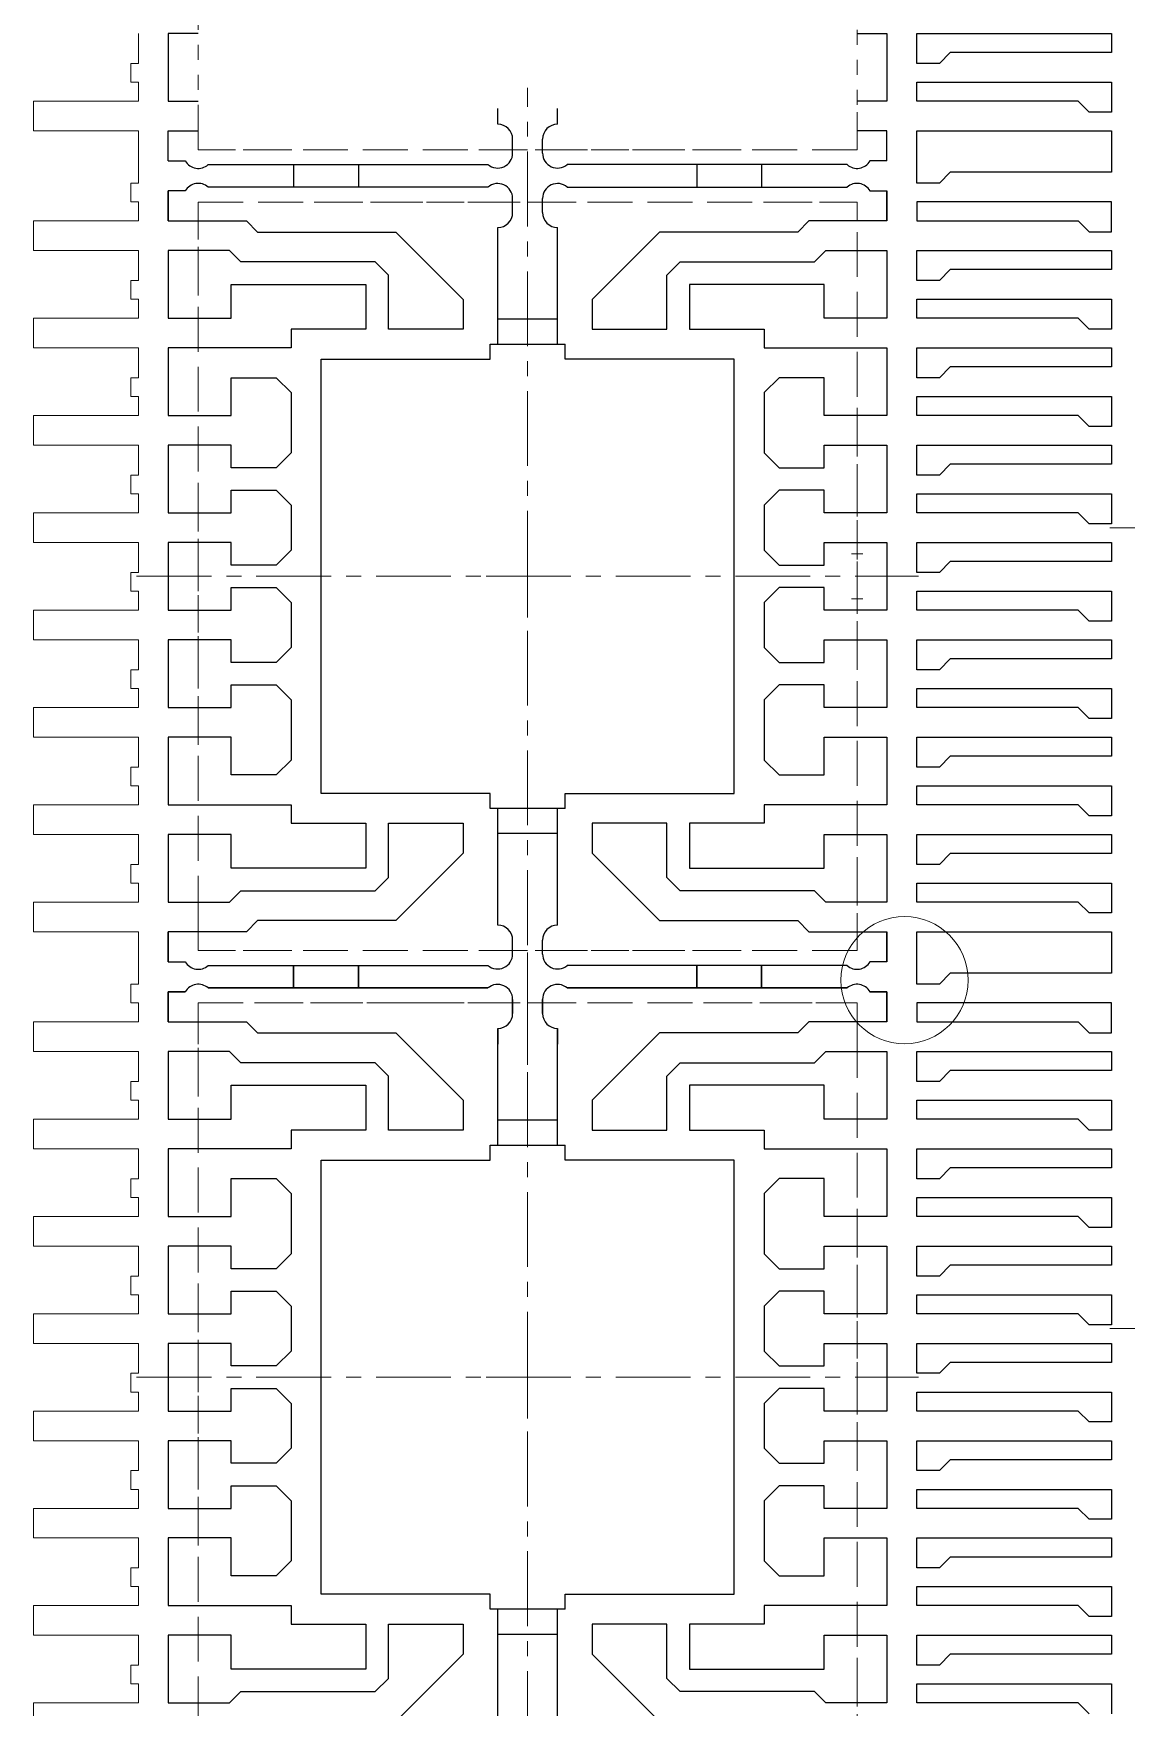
# Model space of a CAD drawing. Extents: x 2686 to 2706, y 1267 to 1367.
# Drawn here: x 2686.03 to 2693.33, y 1272.99 to 1284.17 of the extents above; entities that cross this region are included whole.
import ezdxf

# ---------------------------------------------------------------- set-up
doc = ezdxf.new("R2010")
doc.units = 0
for name, pattern in [('CENTER', [2, 1.25, -0.25, 0.25, -0.25]), ('CENTERX2', [4, 2.5, -0.5, 0.5, -0.5]), ('HIDDEN', [0.375, 0.25, -0.125])]:
    doc.linetypes.add(name, pattern=pattern)
for name, color, linetype, lineweight in [('6', 6, 'Continuous', 5), ('SH-01_CENTER', 2, 'CENTERX2', 5), ('SH-01_NOTES', 3, 'Continuous', 5), ('SH-01_OBJECT', 7, 'Continuous', 5), ('SH-01_PKG', 5, 'HIDDEN', 5), ('SH-02_CENTER', 2, 'CENTER', 5), ('SH-02_PKG', 5, 'HIDDEN', 5)]:
    doc.layers.add(name, color=color, linetype=linetype, lineweight=lineweight)
doc.layers.add('SH-02_OBJECT', color=7, linetype='Continuous')

msp = doc.modelspace()

# ---------------------------------------------------------------- linework, layer by layer
at = {"layer": '6'}
for p, q in [((2686.733, 1283.968), (2686.733, 1284.168)), ((2686.683, 1283.843), (2686.683, 1283.968)), ((2686.683, 1283.968), (2686.733, 1283.968)), ((2686.733, 1283.843), (2686.683, 1283.843)), ((2686.733, 1283.716), (2686.733, 1283.843)), ((2686.033, 1283.518), (2686.033, 1283.716)), ((2686.033, 1283.716), (2686.733, 1283.716)), ((2686.733, 1283.518), (2686.033, 1283.518)), ((2686.733, 1283.168), (2686.733, 1283.518)), ((2686.733, 1283.518), (2686.733, 1283.518)), ((2686.683, 1283.043), (2686.683, 1283.168)), ((2686.683, 1283.168), (2686.733, 1283.168)), ((2686.733, 1283.043), (2686.683, 1283.043)), ((2686.733, 1282.916), (2686.733, 1283.043)), ((2686.033, 1282.718), (2686.033, 1282.916)), ((2686.033, 1282.916), (2686.733, 1282.916)), ((2686.733, 1282.718), (2686.033, 1282.718)), ((2686.733, 1282.518), (2686.733, 1282.718)), ((2686.683, 1282.393), (2686.683, 1282.518)), ((2686.683, 1282.518), (2686.733, 1282.518)), ((2686.733, 1282.393), (2686.683, 1282.393)), ((2686.733, 1282.266), (2686.733, 1282.393)), ((2686.033, 1282.068), (2686.033, 1282.266)), ((2686.033, 1282.266), (2686.733, 1282.266)), ((2686.733, 1282.068), (2686.033, 1282.068)), ((2686.733, 1281.868), (2686.733, 1282.068)), ((2686.683, 1281.743), (2686.683, 1281.868)), ((2686.683, 1281.868), (2686.733, 1281.868)), ((2686.733, 1281.743), (2686.683, 1281.743)), ((2686.733, 1281.616), (2686.733, 1281.743)), ((2686.033, 1281.418), (2686.033, 1281.616)), ((2686.033, 1281.616), (2686.733, 1281.616)), ((2686.733, 1281.418), (2686.033, 1281.418)), ((2686.733, 1281.218), (2686.733, 1281.418)), ((2686.683, 1281.093), (2686.683, 1281.218)), ((2686.683, 1281.218), (2686.733, 1281.218)), ((2686.733, 1281.093), (2686.683, 1281.093)), ((2686.733, 1280.966), (2686.733, 1281.093)), ((2686.033, 1280.768), (2686.033, 1280.966)), ((2686.033, 1280.966), (2686.733, 1280.966)), ((2686.733, 1280.768), (2686.033, 1280.768)), ((2686.733, 1280.568), (2686.733, 1280.768)), ((2686.683, 1280.443), (2686.683, 1280.568)), ((2686.683, 1280.568), (2686.733, 1280.568)), ((2686.733, 1280.443), (2686.683, 1280.443)), ((2686.733, 1280.316), (2686.733, 1280.443)), ((2686.033, 1280.118), (2686.033, 1280.316)), ((2686.033, 1280.316), (2686.733, 1280.316)), ((2686.733, 1280.118), (2686.033, 1280.118)), ((2686.733, 1279.918), (2686.733, 1280.118)), ((2686.683, 1279.793), (2686.683, 1279.918)), ((2686.683, 1279.918), (2686.733, 1279.918)), ((2686.733, 1279.793), (2686.683, 1279.793)), ((2686.733, 1279.666), (2686.733, 1279.793)), ((2686.033, 1279.468), (2686.033, 1279.666)), ((2686.033, 1279.666), (2686.733, 1279.666)), ((2686.733, 1279.468), (2686.033, 1279.468)), ((2686.733, 1279.268), (2686.733, 1279.468)), ((2686.683, 1279.143), (2686.683, 1279.268)), ((2686.683, 1279.268), (2686.733, 1279.268)), ((2686.733, 1279.143), (2686.683, 1279.143)), ((2686.733, 1279.016), (2686.733, 1279.143)), ((2686.033, 1278.818), (2686.033, 1279.016)), ((2686.033, 1279.016), (2686.733, 1279.016)), ((2686.733, 1278.818), (2686.033, 1278.818)), ((2686.733, 1278.618), (2686.733, 1278.818)), ((2686.683, 1278.493), (2686.683, 1278.618)), ((2686.683, 1278.618), (2686.733, 1278.618)), ((2686.733, 1278.493), (2686.683, 1278.493)), ((2686.733, 1278.366), (2686.733, 1278.493)), ((2686.033, 1278.168), (2686.033, 1278.366)), ((2686.033, 1278.366), (2686.733, 1278.366)), ((2686.733, 1278.168), (2686.033, 1278.168)), ((2686.733, 1277.818), (2686.733, 1278.168)), ((2686.683, 1277.693), (2686.683, 1277.818)), ((2686.683, 1277.818), (2686.733, 1277.818)), ((2686.733, 1277.693), (2686.683, 1277.693)), ((2686.733, 1277.566), (2686.733, 1277.693)), ((2686.033, 1277.368), (2686.033, 1277.566)), ((2686.033, 1277.566), (2686.733, 1277.566)), ((2686.733, 1277.368), (2686.033, 1277.368)), ((2686.733, 1277.168), (2686.733, 1277.368)), ((2686.683, 1277.043), (2686.683, 1277.168)), ((2686.683, 1277.168), (2686.733, 1277.168)), ((2686.733, 1277.043), (2686.683, 1277.043)), ((2686.733, 1276.916), (2686.733, 1277.043)), ((2686.033, 1276.718), (2686.033, 1276.916)), ((2686.033, 1276.916), (2686.733, 1276.916)), ((2686.733, 1276.718), (2686.033, 1276.718)), ((2686.733, 1276.518), (2686.733, 1276.718)), ((2686.683, 1276.393), (2686.683, 1276.518)), ((2686.683, 1276.518), (2686.733, 1276.518)), ((2686.733, 1276.393), (2686.683, 1276.393)), ((2686.733, 1276.266), (2686.733, 1276.393)), ((2686.033, 1276.068), (2686.033, 1276.266)), ((2686.033, 1276.266), (2686.733, 1276.266)), ((2686.733, 1276.068), (2686.033, 1276.068)), ((2686.733, 1275.868), (2686.733, 1276.068)), ((2686.683, 1275.743), (2686.683, 1275.868)), ((2686.683, 1275.868), (2686.733, 1275.868)), ((2686.733, 1275.743), (2686.683, 1275.743)), ((2686.733, 1275.616), (2686.733, 1275.743)), ((2686.033, 1275.418), (2686.033, 1275.616)), ((2686.033, 1275.616), (2686.733, 1275.616)), ((2686.733, 1275.418), (2686.033, 1275.418)), ((2686.733, 1275.218), (2686.733, 1275.418)), ((2686.683, 1275.093), (2686.683, 1275.218)), ((2686.683, 1275.218), (2686.733, 1275.218)), ((2686.733, 1275.093), (2686.683, 1275.093)), ((2686.733, 1274.966), (2686.733, 1275.093)), ((2686.033, 1274.768), (2686.033, 1274.966)), ((2686.033, 1274.966), (2686.733, 1274.966)), ((2686.733, 1274.768), (2686.033, 1274.768)), ((2686.733, 1274.568), (2686.733, 1274.768)), ((2686.683, 1274.443), (2686.683, 1274.568)), ((2686.683, 1274.568), (2686.733, 1274.568)), ((2686.733, 1274.443), (2686.683, 1274.443)), ((2686.733, 1274.316), (2686.733, 1274.443)), ((2686.033, 1274.118), (2686.033, 1274.316)), ((2686.033, 1274.316), (2686.733, 1274.316)), ((2686.733, 1274.118), (2686.033, 1274.118)), ((2686.733, 1273.918), (2686.733, 1274.118)), ((2686.683, 1273.793), (2686.683, 1273.918)), ((2686.683, 1273.918), (2686.733, 1273.918)), ((2686.733, 1273.793), (2686.683, 1273.793)), ((2686.733, 1273.666), (2686.733, 1273.793)), ((2686.033, 1273.468), (2686.033, 1273.666)), ((2686.033, 1273.666), (2686.733, 1273.666)), ((2686.733, 1273.468), (2686.033, 1273.468)), ((2686.733, 1273.268), (2686.733, 1273.468)), ((2686.683, 1273.143), (2686.683, 1273.268)), ((2686.683, 1273.268), (2686.733, 1273.268)), ((2686.733, 1273.143), (2686.683, 1273.143)), ((2686.733, 1273.016), (2686.733, 1273.143)), ((2686.033, 1272.818), (2686.033, 1273.016)), ((2686.033, 1273.016), (2686.733, 1273.016))]:
    msp.add_line(p, q, dxfattribs=at)
at = {"layer": 'SH-01_CENTER'}
for p, q in [((2691.495, 1280.692), (2691.571, 1280.692)), ((2691.533, 1280.654), (2691.533, 1280.73)), ((2691.533, 1280.354), (2691.533, 1280.43)), ((2691.495, 1280.392), (2691.571, 1280.392))]:
    msp.add_line(p, q, dxfattribs=at)
at = {"layer": 'SH-01_NOTES', "color": 10}
msp.add_circle((2691.85, 1277.844), 0.425, dxfattribs=at)
at = {"layer": 'SH-01_OBJECT'}
for p, q in [((2686.933, 1283.317), (2686.933, 1283.368)), ((2691.733, 1283.317), (2691.733, 1283.368)), ((2686.933, 1282.916), (2686.933, 1283.117)), ((2691.733, 1282.916), (2691.733, 1283.117)), ((2686.933, 1282.266), (2686.933, 1282.718)), ((2691.733, 1282.266), (2691.733, 1282.718)), ((2686.933, 1281.616), (2686.933, 1282.068)), ((2691.733, 1281.616), (2691.733, 1282.068)), ((2686.933, 1280.966), (2686.933, 1281.418)), ((2691.733, 1280.966), (2691.733, 1281.418)), ((2686.933, 1280.642), (2686.933, 1280.768)), ((2691.733, 1280.642), (2691.733, 1280.768)), ((2686.933, 1280.442), (2686.933, 1280.316)), ((2691.733, 1280.442), (2691.733, 1280.316)), ((2686.933, 1280.118), (2686.933, 1279.666)), ((2691.733, 1280.118), (2691.733, 1279.666)), ((2686.933, 1279.468), (2686.933, 1279.016)), ((2691.733, 1279.468), (2691.733, 1279.016)), ((2686.933, 1278.818), (2686.933, 1278.366)), ((2691.733, 1278.818), (2691.733, 1278.366)), ((2686.933, 1278.168), (2686.933, 1277.967)), ((2691.733, 1278.168), (2691.733, 1277.967)), ((2686.933, 1277.967), (2686.933, 1278.018)), ((2691.733, 1277.967), (2691.733, 1278.018)), ((2686.933, 1277.566), (2686.933, 1277.767)), ((2686.933, 1277.767), (2686.933, 1277.716)), ((2691.733, 1277.566), (2691.733, 1277.767)), ((2691.733, 1277.767), (2691.733, 1277.716)), ((2686.933, 1276.916), (2686.933, 1277.368)), ((2691.733, 1276.916), (2691.733, 1277.368)), ((2686.933, 1276.266), (2686.933, 1276.718)), ((2691.733, 1276.266), (2691.733, 1276.718)), ((2686.933, 1275.616), (2686.933, 1276.068)), ((2691.733, 1275.616), (2691.733, 1276.068)), ((2686.933, 1275.292), (2686.933, 1275.418)), ((2691.733, 1275.292), (2691.733, 1275.418)), ((2686.933, 1275.092), (2686.933, 1274.966)), ((2691.733, 1275.092), (2691.733, 1274.966)), ((2686.933, 1274.768), (2686.933, 1274.316)), ((2691.733, 1274.768), (2691.733, 1274.316)), ((2686.933, 1274.118), (2686.933, 1273.666)), ((2691.733, 1274.118), (2691.733, 1273.666)), ((2686.933, 1273.468), (2686.933, 1273.016)), ((2691.733, 1273.468), (2691.733, 1273.016))]:
    msp.add_line(p, q, dxfattribs=at)
at = {"layer": 'SH-01_PKG'}
for p, q in [((2687.133, 1283.042), (2687.133, 1278.042)), ((2691.533, 1283.042), (2687.133, 1283.042)), ((2691.533, 1278.042), (2691.533, 1283.042)), ((2687.133, 1278.042), (2691.533, 1278.042)), ((2687.133, 1277.692), (2687.133, 1272.692)), ((2691.533, 1277.692), (2687.133, 1277.692)), ((2691.533, 1272.692), (2691.533, 1277.692))]:
    msp.add_line(p, q, dxfattribs=at)
at = {"layer": 'SH-02_CENTER', "ltscale": 0.4}
for p, q in [((2689.333, 1277.279), (2689.333, 1283.806)), ((2693.221, 1280.867), (2698.444, 1280.867)), ((2686.721, 1280.542), (2691.944, 1280.542)), ((2689.333, 1271.929), (2689.333, 1278.456)), ((2693.221, 1275.517), (2698.444, 1275.517)), ((2686.721, 1275.192), (2691.944, 1275.192))]:
    msp.add_line(p, q, dxfattribs=at)
at = {"layer": 'SH-02_CENTER'}
for p, q in [((2689.333, 1280.266), (2689.333, 1280.818)), ((2689.057, 1280.542), (2689.609, 1280.542)), ((2689.333, 1274.916), (2689.333, 1275.468)), ((2689.057, 1275.192), (2689.609, 1275.192))]:
    msp.add_line(p, q, dxfattribs=at)
at = {"layer": 'SH-02_OBJECT'}
for p, q in [((2687.133, 1284.168), (2686.933, 1284.168)), ((2686.933, 1284.168), (2686.933, 1283.716)), ((2691.533, 1284.168), (2691.733, 1284.168)), ((2691.733, 1284.168), (2691.733, 1283.716)), ((2686.933, 1283.716), (2687.133, 1283.716)), ((2689.133, 1283.562), (2689.133, 1283.668)), ((2689.533, 1283.562), (2689.533, 1283.668)), ((2691.733, 1283.716), (2691.533, 1283.716)), ((2686.933, 1283.317), (2686.933, 1283.518)), ((2686.933, 1283.518), (2687.133, 1283.518)), ((2689.233, 1283.369), (2689.233, 1283.462)), ((2689.433, 1283.369), (2689.433, 1283.462)), ((2691.733, 1283.518), (2691.533, 1283.518)), ((2691.733, 1283.317), (2691.733, 1283.518)), ((2691.933, 1283.168), (2691.933, 1283.518)), ((2691.933, 1283.518), (2693.233, 1283.518)), ((2693.233, 1283.518), (2693.233, 1283.241)), ((2686.933, 1283.317), (2687.046, 1283.317)), ((2687.199, 1283.292), (2689.068, 1283.292)), ((2687.77, 1283.292), (2687.77, 1283.142)), ((2688.203, 1283.292), (2688.203, 1283.142)), ((2691.467, 1283.292), (2689.597, 1283.292)), ((2690.463, 1283.292), (2690.463, 1283.142)), ((2690.896, 1283.292), (2690.896, 1283.142)), ((2691.733, 1283.317), (2691.619, 1283.317)), ((2692.156, 1283.241), (2692.083, 1283.168)), ((2693.233, 1283.241), (2692.156, 1283.241)), ((2686.933, 1283.117), (2686.933, 1282.916)), ((2686.933, 1282.916), (2686.933, 1283.117)), ((2687.046, 1283.117), (2686.933, 1283.117)), ((2686.933, 1283.117), (2686.933, 1282.916)), ((2689.068, 1283.142), (2687.199, 1283.142)), ((2689.597, 1283.142), (2691.467, 1283.142)), ((2691.619, 1283.117), (2691.733, 1283.117)), ((2691.733, 1283.117), (2691.733, 1282.916)), ((2691.733, 1282.916), (2691.733, 1283.117)), ((2691.733, 1283.117), (2691.733, 1282.916)), ((2692.083, 1283.168), (2691.933, 1283.168)), ((2689.233, 1282.972), (2689.233, 1283.066)), ((2689.433, 1282.972), (2689.433, 1283.066)), ((2693.233, 1283.043), (2691.933, 1283.043)), ((2691.933, 1283.043), (2691.933, 1282.916)), ((2693.233, 1282.843), (2693.233, 1283.043)), ((2686.933, 1282.916), (2687.455, 1282.916)), ((2687.455, 1282.916), (2687.529, 1282.842)), ((2691.211, 1282.916), (2691.137, 1282.842)), ((2691.733, 1282.916), (2691.211, 1282.916)), ((2691.933, 1282.916), (2693.01, 1282.916)), ((2693.01, 1282.916), (2693.083, 1282.843)), ((2687.529, 1282.842), (2688.453, 1282.842)), ((2688.453, 1282.842), (2688.903, 1282.392)), ((2689.133, 1282.092), (2689.133, 1282.872)), ((2689.533, 1282.092), (2689.533, 1282.872)), ((2690.213, 1282.842), (2689.763, 1282.392)), ((2691.137, 1282.842), (2690.213, 1282.842)), ((2693.083, 1282.843), (2693.233, 1282.843)), ((2686.933, 1282.718), (2686.933, 1282.266)), ((2687.342, 1282.718), (2686.933, 1282.718)), ((2686.933, 1282.718), (2686.933, 1282.266)), ((2687.418, 1282.642), (2687.342, 1282.718)), ((2691.248, 1282.642), (2691.324, 1282.718)), ((2691.324, 1282.718), (2691.733, 1282.718)), ((2691.733, 1282.718), (2691.733, 1282.266)), ((2691.733, 1282.718), (2691.733, 1282.266)), ((2688.315, 1282.642), (2687.418, 1282.642)), ((2688.403, 1282.554), (2688.315, 1282.642)), ((2688.403, 1282.192), (2688.403, 1282.554)), ((2690.263, 1282.554), (2690.351, 1282.642)), ((2690.263, 1282.192), (2690.263, 1282.554)), ((2690.351, 1282.642), (2691.248, 1282.642)), ((2687.353, 1282.266), (2687.353, 1282.492)), ((2687.353, 1282.492), (2688.253, 1282.492)), ((2688.253, 1282.492), (2688.253, 1282.192)), ((2691.313, 1282.492), (2690.413, 1282.492)), ((2690.413, 1282.492), (2690.413, 1282.192)), ((2691.313, 1282.266), (2691.313, 1282.492)), ((2688.903, 1282.392), (2688.903, 1282.192)), ((2689.763, 1282.392), (2689.763, 1282.192)), ((2686.933, 1282.266), (2687.353, 1282.266)), ((2689.533, 1282.26), (2689.133, 1282.26)), ((2691.733, 1282.266), (2691.313, 1282.266)), ((2688.253, 1282.192), (2687.753, 1282.192)), ((2687.753, 1282.192), (2687.753, 1282.068)), ((2688.903, 1282.192), (2688.403, 1282.192)), ((2689.763, 1282.192), (2690.263, 1282.192)), ((2690.413, 1282.192), (2690.913, 1282.192)), ((2690.913, 1282.192), (2690.913, 1282.068)), ((2686.933, 1282.068), (2686.933, 1281.616)), ((2687.753, 1282.068), (2686.933, 1282.068)), ((2686.933, 1282.068), (2686.933, 1281.616)), ((2687.953, 1279.092), (2687.953, 1281.992)), ((2687.953, 1281.992), (2689.083, 1281.992)), ((2689.083, 1281.992), (2689.083, 1282.092)), ((2689.083, 1282.092), (2689.583, 1282.092)), ((2689.583, 1281.992), (2689.583, 1282.092)), ((2690.713, 1281.992), (2689.583, 1281.992)), ((2690.713, 1279.092), (2690.713, 1281.992)), ((2690.913, 1282.068), (2691.733, 1282.068)), ((2691.733, 1282.068), (2691.733, 1281.616)), ((2691.733, 1282.068), (2691.733, 1281.616)), ((2687.353, 1281.616), (2687.353, 1281.869)), ((2687.353, 1281.869), (2687.653, 1281.869)), ((2687.653, 1281.869), (2687.753, 1281.769)), ((2687.753, 1281.769), (2687.753, 1281.367)), ((2691.013, 1281.869), (2690.913, 1281.769)), ((2690.913, 1281.769), (2690.913, 1281.367)), ((2691.313, 1281.869), (2691.013, 1281.869)), ((2691.313, 1281.616), (2691.313, 1281.869)), ((2686.933, 1281.616), (2687.353, 1281.616)), ((2691.733, 1281.616), (2691.313, 1281.616)), ((2686.933, 1281.418), (2686.933, 1280.966)), ((2687.353, 1281.418), (2686.933, 1281.418)), ((2686.933, 1281.418), (2686.933, 1280.966)), ((2687.353, 1281.267), (2687.353, 1281.418)), ((2687.753, 1281.367), (2687.653, 1281.267)), ((2690.913, 1281.367), (2691.013, 1281.267)), ((2691.313, 1281.267), (2691.313, 1281.418)), ((2691.313, 1281.418), (2691.733, 1281.418)), ((2691.733, 1281.418), (2691.733, 1280.966)), ((2691.733, 1281.418), (2691.733, 1280.966)), ((2687.653, 1281.267), (2687.353, 1281.267)), ((2691.013, 1281.267), (2691.313, 1281.267)), ((2687.353, 1280.966), (2687.353, 1281.117)), ((2687.353, 1281.117), (2687.653, 1281.117)), ((2687.653, 1281.117), (2687.753, 1281.017)), ((2691.013, 1281.117), (2690.913, 1281.017)), ((2691.313, 1281.117), (2691.013, 1281.117)), ((2691.313, 1280.966), (2691.313, 1281.117)), ((2687.753, 1281.017), (2687.753, 1280.717)), ((2690.913, 1281.017), (2690.913, 1280.717)), ((2686.933, 1280.966), (2687.353, 1280.966)), ((2691.733, 1280.966), (2691.313, 1280.966)), ((2686.933, 1280.768), (2686.933, 1280.316)), ((2686.933, 1280.768), (2686.933, 1280.316)), ((2687.353, 1280.768), (2686.933, 1280.768)), ((2687.353, 1280.617), (2687.353, 1280.768)), ((2691.313, 1280.617), (2691.313, 1280.768)), ((2691.313, 1280.768), (2691.733, 1280.768)), ((2691.733, 1280.768), (2691.733, 1280.316)), ((2691.733, 1280.768), (2691.733, 1280.316)), ((2687.753, 1280.717), (2687.653, 1280.617)), ((2690.913, 1280.717), (2691.013, 1280.617)), ((2687.653, 1280.617), (2687.353, 1280.617)), ((2691.013, 1280.617), (2691.313, 1280.617)), ((2687.353, 1280.316), (2687.353, 1280.467)), ((2687.353, 1280.467), (2687.653, 1280.467)), ((2687.653, 1280.467), (2687.753, 1280.367)), ((2691.013, 1280.467), (2690.913, 1280.367)), ((2691.313, 1280.467), (2691.013, 1280.467)), ((2691.313, 1280.316), (2691.313, 1280.467)), ((2686.933, 1280.316), (2687.353, 1280.316)), ((2687.753, 1280.367), (2687.753, 1280.067)), ((2690.913, 1280.367), (2690.913, 1280.067)), ((2691.733, 1280.316), (2691.313, 1280.316)), ((2686.933, 1280.118), (2686.933, 1279.666)), ((2687.353, 1280.118), (2686.933, 1280.118)), ((2686.933, 1280.118), (2686.933, 1279.666)), ((2687.353, 1279.967), (2687.353, 1280.118)), ((2691.313, 1279.967), (2691.313, 1280.118)), ((2691.313, 1280.118), (2691.733, 1280.118)), ((2691.733, 1280.118), (2691.733, 1279.666)), ((2691.733, 1280.118), (2691.733, 1279.666)), ((2687.753, 1280.067), (2687.653, 1279.967)), ((2690.913, 1280.067), (2691.013, 1279.967)), ((2687.653, 1279.967), (2687.353, 1279.967)), ((2691.013, 1279.967), (2691.313, 1279.967)), ((2687.353, 1279.666), (2687.353, 1279.817)), ((2687.353, 1279.817), (2687.653, 1279.817)), ((2687.653, 1279.817), (2687.753, 1279.717)), ((2691.013, 1279.817), (2690.913, 1279.717)), ((2691.313, 1279.817), (2691.013, 1279.817)), ((2691.313, 1279.666), (2691.313, 1279.817)), ((2686.933, 1279.666), (2687.353, 1279.666)), ((2687.753, 1279.717), (2687.753, 1279.315)), ((2690.913, 1279.717), (2690.913, 1279.315)), ((2691.733, 1279.666), (2691.313, 1279.666)), ((2686.933, 1279.468), (2686.933, 1279.016)), ((2687.353, 1279.468), (2686.933, 1279.468)), ((2686.933, 1279.468), (2686.933, 1279.016)), ((2687.353, 1279.215), (2687.353, 1279.468)), ((2691.313, 1279.215), (2691.313, 1279.468)), ((2691.313, 1279.468), (2691.733, 1279.468)), ((2691.733, 1279.468), (2691.733, 1279.016)), ((2691.733, 1279.468), (2691.733, 1279.016)), ((2687.753, 1279.315), (2687.653, 1279.215)), ((2690.913, 1279.315), (2691.013, 1279.215)), ((2687.653, 1279.215), (2687.353, 1279.215)), ((2691.013, 1279.215), (2691.313, 1279.215)), ((2689.083, 1279.092), (2687.953, 1279.092)), ((2689.083, 1278.992), (2689.083, 1279.092)), ((2689.583, 1278.992), (2689.583, 1279.092)), ((2689.583, 1279.092), (2690.713, 1279.092)), ((2686.933, 1279.016), (2687.753, 1279.016)), ((2687.753, 1279.016), (2687.753, 1278.892)), ((2689.583, 1278.992), (2689.083, 1278.992)), ((2689.133, 1278.212), (2689.133, 1278.992)), ((2689.533, 1278.212), (2689.533, 1278.992)), ((2691.733, 1279.016), (2690.913, 1279.016)), ((2690.913, 1279.016), (2690.913, 1278.892)), ((2687.753, 1278.892), (2688.253, 1278.892)), ((2688.253, 1278.892), (2688.253, 1278.592)), ((2688.403, 1278.53), (2688.403, 1278.892)), ((2688.403, 1278.892), (2688.903, 1278.892)), ((2688.903, 1278.892), (2688.903, 1278.692)), ((2690.263, 1278.892), (2689.763, 1278.892)), ((2689.763, 1278.892), (2689.763, 1278.692)), ((2690.263, 1278.53), (2690.263, 1278.892)), ((2690.913, 1278.892), (2690.413, 1278.892)), ((2690.413, 1278.892), (2690.413, 1278.592)), ((2686.933, 1278.818), (2686.933, 1278.366)), ((2687.353, 1278.818), (2686.933, 1278.818)), ((2686.933, 1278.818), (2686.933, 1278.366)), ((2687.353, 1278.592), (2687.353, 1278.818)), ((2689.533, 1278.824), (2689.133, 1278.824)), ((2691.313, 1278.592), (2691.313, 1278.818)), ((2691.313, 1278.818), (2691.733, 1278.818)), ((2691.733, 1278.818), (2691.733, 1278.366)), ((2691.733, 1278.818), (2691.733, 1278.366)), ((2688.903, 1278.692), (2688.453, 1278.242)), ((2689.763, 1278.692), (2690.213, 1278.242)), ((2688.253, 1278.592), (2687.353, 1278.592)), ((2688.315, 1278.442), (2688.403, 1278.53)), ((2690.351, 1278.442), (2690.263, 1278.53)), ((2690.413, 1278.592), (2691.313, 1278.592)), ((2687.342, 1278.366), (2687.418, 1278.442)), ((2687.418, 1278.442), (2688.315, 1278.442)), ((2691.248, 1278.442), (2690.351, 1278.442)), ((2691.324, 1278.366), (2691.248, 1278.442)), ((2686.933, 1278.366), (2687.342, 1278.366)), ((2689.133, 1278.212), (2689.133, 1278.318)), ((2689.533, 1278.212), (2689.533, 1278.318)), ((2691.733, 1278.366), (2691.324, 1278.366)), ((2687.529, 1278.242), (2687.455, 1278.168)), ((2688.453, 1278.242), (2687.529, 1278.242)), ((2690.213, 1278.242), (2691.137, 1278.242)), ((2691.137, 1278.242), (2691.211, 1278.168)), ((2686.933, 1277.967), (2686.933, 1278.168)), ((2687.455, 1278.168), (2686.933, 1278.168)), ((2686.933, 1278.168), (2686.933, 1277.967)), ((2689.233, 1278.019), (2689.233, 1278.112)), ((2689.233, 1278.019), (2689.233, 1278.112)), ((2689.433, 1278.019), (2689.433, 1278.112)), ((2689.433, 1278.019), (2689.433, 1278.112)), ((2691.211, 1278.168), (2691.733, 1278.168)), ((2691.733, 1277.967), (2691.733, 1278.168)), ((2691.733, 1278.168), (2691.733, 1277.967)), ((2691.933, 1277.818), (2691.933, 1278.168)), ((2691.933, 1278.168), (2693.233, 1278.168)), ((2693.233, 1278.168), (2693.233, 1277.891)), ((2686.933, 1277.967), (2687.046, 1277.967)), ((2686.933, 1277.967), (2687.046, 1277.967)), ((2691.733, 1277.967), (2691.619, 1277.967)), ((2691.733, 1277.967), (2691.619, 1277.967)), ((2687.199, 1277.942), (2689.068, 1277.942)), ((2687.199, 1277.942), (2689.068, 1277.942)), ((2687.77, 1277.942), (2687.77, 1277.792)), ((2687.77, 1277.792), (2687.77, 1277.942)), ((2688.203, 1277.942), (2688.203, 1277.792)), ((2688.203, 1277.792), (2688.203, 1277.942)), ((2691.467, 1277.942), (2689.597, 1277.942)), ((2691.467, 1277.942), (2689.597, 1277.942)), ((2690.463, 1277.942), (2690.463, 1277.792)), ((2690.463, 1277.792), (2690.463, 1277.942)), ((2690.896, 1277.942), (2690.896, 1277.792)), ((2690.896, 1277.792), (2690.896, 1277.942)), ((2692.156, 1277.891), (2692.083, 1277.818)), ((2693.233, 1277.891), (2692.156, 1277.891)), ((2686.933, 1277.767), (2686.933, 1277.566)), ((2686.933, 1277.566), (2686.933, 1277.767)), ((2687.046, 1277.767), (2686.933, 1277.767)), ((2686.933, 1277.767), (2686.933, 1277.566)), ((2686.933, 1277.767), (2687.046, 1277.767)), ((2689.068, 1277.792), (2687.199, 1277.792)), ((2687.199, 1277.792), (2689.068, 1277.792)), ((2689.597, 1277.792), (2691.467, 1277.792)), ((2691.467, 1277.792), (2689.597, 1277.792)), ((2691.619, 1277.767), (2691.733, 1277.767)), ((2691.733, 1277.767), (2691.619, 1277.767)), ((2691.733, 1277.767), (2691.733, 1277.566)), ((2691.733, 1277.566), (2691.733, 1277.767)), ((2691.733, 1277.767), (2691.733, 1277.566)), ((2692.083, 1277.818), (2691.933, 1277.818)), ((2689.233, 1277.622), (2689.233, 1277.716)), ((2689.233, 1277.716), (2689.233, 1277.622)), ((2689.433, 1277.622), (2689.433, 1277.716)), ((2689.433, 1277.716), (2689.433, 1277.622)), ((2693.233, 1277.693), (2691.933, 1277.693)), ((2691.933, 1277.693), (2691.933, 1277.566)), ((2693.233, 1277.493), (2693.233, 1277.693)), ((2686.933, 1277.566), (2687.455, 1277.566)), ((2687.455, 1277.566), (2687.529, 1277.492)), ((2689.133, 1276.742), (2689.133, 1277.522)), ((2689.133, 1277.522), (2689.133, 1277.417)), ((2689.533, 1276.742), (2689.533, 1277.522)), ((2689.533, 1277.522), (2689.533, 1277.417)), ((2691.211, 1277.566), (2691.137, 1277.492)), ((2691.733, 1277.566), (2691.211, 1277.566)), ((2691.933, 1277.566), (2693.01, 1277.566)), ((2693.01, 1277.566), (2693.083, 1277.493)), ((2687.529, 1277.492), (2688.453, 1277.492)), ((2688.453, 1277.492), (2688.903, 1277.042)), ((2690.213, 1277.492), (2689.763, 1277.042)), ((2691.137, 1277.492), (2690.213, 1277.492)), ((2693.083, 1277.493), (2693.233, 1277.493)), ((2686.933, 1277.368), (2686.933, 1276.916)), ((2687.342, 1277.368), (2686.933, 1277.368)), ((2686.933, 1277.368), (2686.933, 1276.916)), ((2687.418, 1277.292), (2687.342, 1277.368)), ((2688.315, 1277.292), (2687.418, 1277.292)), ((2688.403, 1277.204), (2688.315, 1277.292)), ((2690.263, 1277.204), (2690.351, 1277.292)), ((2690.351, 1277.292), (2691.248, 1277.292)), ((2691.248, 1277.292), (2691.324, 1277.368)), ((2691.324, 1277.368), (2691.733, 1277.368)), ((2691.733, 1277.368), (2691.733, 1276.916)), ((2691.733, 1277.368), (2691.733, 1276.916)), ((2688.403, 1276.842), (2688.403, 1277.204)), ((2690.263, 1276.842), (2690.263, 1277.204)), ((2687.353, 1276.916), (2687.353, 1277.142)), ((2687.353, 1277.142), (2688.253, 1277.142)), ((2688.253, 1277.142), (2688.253, 1276.842)), ((2691.313, 1277.142), (2690.413, 1277.142)), ((2690.413, 1277.142), (2690.413, 1276.842)), ((2691.313, 1276.916), (2691.313, 1277.142)), ((2688.903, 1277.042), (2688.903, 1276.842)), ((2689.763, 1277.042), (2689.763, 1276.842)), ((2686.933, 1276.916), (2687.353, 1276.916)), ((2688.253, 1276.842), (2687.753, 1276.842)), ((2687.753, 1276.842), (2687.753, 1276.718)), ((2688.903, 1276.842), (2688.403, 1276.842)), ((2689.533, 1276.91), (2689.133, 1276.91)), ((2689.763, 1276.842), (2690.263, 1276.842)), ((2690.413, 1276.842), (2690.913, 1276.842)), ((2690.913, 1276.842), (2690.913, 1276.718)), ((2691.733, 1276.916), (2691.313, 1276.916)), ((2689.083, 1276.642), (2689.083, 1276.742)), ((2689.083, 1276.742), (2689.583, 1276.742)), ((2689.583, 1276.642), (2689.583, 1276.742)), ((2686.933, 1276.718), (2686.933, 1276.266)), ((2687.753, 1276.718), (2686.933, 1276.718)), ((2686.933, 1276.718), (2686.933, 1276.266)), ((2687.953, 1273.742), (2687.953, 1276.642)), ((2687.953, 1276.642), (2689.083, 1276.642)), ((2690.713, 1276.642), (2689.583, 1276.642)), ((2690.713, 1273.742), (2690.713, 1276.642)), ((2690.913, 1276.718), (2691.733, 1276.718)), ((2691.733, 1276.718), (2691.733, 1276.266)), ((2691.733, 1276.718), (2691.733, 1276.266)), ((2687.353, 1276.266), (2687.353, 1276.519)), ((2687.353, 1276.519), (2687.653, 1276.519)), ((2687.653, 1276.519), (2687.753, 1276.419)), ((2691.013, 1276.519), (2690.913, 1276.419)), ((2691.313, 1276.519), (2691.013, 1276.519)), ((2691.313, 1276.266), (2691.313, 1276.519)), ((2687.753, 1276.419), (2687.753, 1276.017)), ((2690.913, 1276.419), (2690.913, 1276.017)), ((2686.933, 1276.266), (2687.353, 1276.266)), ((2691.733, 1276.266), (2691.313, 1276.266)), ((2686.933, 1276.068), (2686.933, 1275.616)), ((2687.353, 1276.068), (2686.933, 1276.068)), ((2686.933, 1276.068), (2686.933, 1275.616)), ((2687.353, 1275.917), (2687.353, 1276.068)), ((2691.313, 1275.917), (2691.313, 1276.068)), ((2691.313, 1276.068), (2691.733, 1276.068)), ((2691.733, 1276.068), (2691.733, 1275.616)), ((2691.733, 1276.068), (2691.733, 1275.616)), ((2687.753, 1276.017), (2687.653, 1275.917)), ((2690.913, 1276.017), (2691.013, 1275.917)), ((2687.653, 1275.917), (2687.353, 1275.917)), ((2691.013, 1275.917), (2691.313, 1275.917)), ((2687.353, 1275.616), (2687.353, 1275.767)), ((2687.353, 1275.767), (2687.653, 1275.767)), ((2687.653, 1275.767), (2687.753, 1275.667)), ((2691.013, 1275.767), (2690.913, 1275.667)), ((2691.313, 1275.767), (2691.013, 1275.767)), ((2691.313, 1275.616), (2691.313, 1275.767)), ((2686.933, 1275.616), (2687.353, 1275.616)), ((2687.753, 1275.667), (2687.753, 1275.367)), ((2690.913, 1275.667), (2690.913, 1275.367)), ((2691.733, 1275.616), (2691.313, 1275.616)), ((2686.933, 1275.418), (2686.933, 1274.966)), ((2686.933, 1275.418), (2686.933, 1274.966)), ((2687.353, 1275.418), (2686.933, 1275.418)), ((2687.353, 1275.267), (2687.353, 1275.418)), ((2691.313, 1275.267), (2691.313, 1275.418)), ((2691.313, 1275.418), (2691.733, 1275.418)), ((2691.733, 1275.418), (2691.733, 1274.966)), ((2691.733, 1275.418), (2691.733, 1274.966)), ((2687.753, 1275.367), (2687.653, 1275.267)), ((2690.913, 1275.367), (2691.013, 1275.267)), ((2687.653, 1275.267), (2687.353, 1275.267)), ((2691.013, 1275.267), (2691.313, 1275.267)), ((2687.353, 1274.966), (2687.353, 1275.117)), ((2687.353, 1275.117), (2687.653, 1275.117)), ((2687.653, 1275.117), (2687.753, 1275.017)), ((2691.013, 1275.117), (2690.913, 1275.017)), ((2691.313, 1275.117), (2691.013, 1275.117)), ((2691.313, 1274.966), (2691.313, 1275.117)), ((2686.933, 1274.966), (2687.353, 1274.966)), ((2687.753, 1275.017), (2687.753, 1274.717)), ((2690.913, 1275.017), (2690.913, 1274.717)), ((2691.733, 1274.966), (2691.313, 1274.966)), ((2686.933, 1274.768), (2686.933, 1274.316)), ((2687.353, 1274.768), (2686.933, 1274.768)), ((2686.933, 1274.768), (2686.933, 1274.316)), ((2687.353, 1274.617), (2687.353, 1274.768)), ((2687.753, 1274.717), (2687.653, 1274.617)), ((2690.913, 1274.717), (2691.013, 1274.617)), ((2691.313, 1274.617), (2691.313, 1274.768)), ((2691.313, 1274.768), (2691.733, 1274.768)), ((2691.733, 1274.768), (2691.733, 1274.316)), ((2691.733, 1274.768), (2691.733, 1274.316)), ((2687.653, 1274.617), (2687.353, 1274.617)), ((2691.013, 1274.617), (2691.313, 1274.617)), ((2687.353, 1274.316), (2687.353, 1274.467)), ((2687.353, 1274.467), (2687.653, 1274.467)), ((2687.653, 1274.467), (2687.753, 1274.367)), ((2691.013, 1274.467), (2690.913, 1274.367)), ((2691.313, 1274.467), (2691.013, 1274.467)), ((2691.313, 1274.316), (2691.313, 1274.467)), ((2686.933, 1274.316), (2687.353, 1274.316)), ((2687.753, 1274.367), (2687.753, 1273.965)), ((2690.913, 1274.367), (2690.913, 1273.965)), ((2691.733, 1274.316), (2691.313, 1274.316)), ((2686.933, 1274.118), (2686.933, 1273.666)), ((2687.353, 1274.118), (2686.933, 1274.118)), ((2686.933, 1274.118), (2686.933, 1273.666)), ((2687.353, 1273.865), (2687.353, 1274.118)), ((2691.313, 1273.865), (2691.313, 1274.118)), ((2691.313, 1274.118), (2691.733, 1274.118)), ((2691.733, 1274.118), (2691.733, 1273.666)), ((2691.733, 1274.118), (2691.733, 1273.666)), ((2687.753, 1273.965), (2687.653, 1273.865)), ((2690.913, 1273.965), (2691.013, 1273.865)), ((2687.653, 1273.865), (2687.353, 1273.865)), ((2691.013, 1273.865), (2691.313, 1273.865)), ((2689.083, 1273.742), (2687.953, 1273.742)), ((2689.083, 1273.642), (2689.083, 1273.742)), ((2689.583, 1273.642), (2689.583, 1273.742)), ((2689.583, 1273.742), (2690.713, 1273.742)), ((2686.933, 1273.666), (2687.753, 1273.666)), ((2687.753, 1273.666), (2687.753, 1273.542)), ((2689.583, 1273.642), (2689.083, 1273.642)), ((2689.133, 1272.862), (2689.133, 1273.642)), ((2689.533, 1272.862), (2689.533, 1273.642)), ((2691.733, 1273.666), (2690.913, 1273.666)), ((2690.913, 1273.666), (2690.913, 1273.542)), ((2687.753, 1273.542), (2688.253, 1273.542)), ((2688.253, 1273.542), (2688.253, 1273.242)), ((2688.403, 1273.18), (2688.403, 1273.542)), ((2688.403, 1273.542), (2688.903, 1273.542)), ((2688.903, 1273.542), (2688.903, 1273.342)), ((2690.263, 1273.542), (2689.763, 1273.542)), ((2689.763, 1273.542), (2689.763, 1273.342)), ((2690.263, 1273.18), (2690.263, 1273.542)), ((2690.913, 1273.542), (2690.413, 1273.542)), ((2690.413, 1273.542), (2690.413, 1273.242)), ((2686.933, 1273.468), (2686.933, 1273.016)), ((2687.353, 1273.468), (2686.933, 1273.468)), ((2686.933, 1273.468), (2686.933, 1273.016)), ((2687.353, 1273.242), (2687.353, 1273.468)), ((2689.533, 1273.474), (2689.133, 1273.474)), ((2691.313, 1273.242), (2691.313, 1273.468)), ((2691.313, 1273.468), (2691.733, 1273.468)), ((2691.733, 1273.468), (2691.733, 1273.016)), ((2691.733, 1273.468), (2691.733, 1273.016)), ((2688.903, 1273.342), (2688.453, 1272.892)), ((2689.763, 1273.342), (2690.213, 1272.892)), ((2688.253, 1273.242), (2687.353, 1273.242)), ((2688.315, 1273.092), (2688.403, 1273.18)), ((2690.351, 1273.092), (2690.263, 1273.18)), ((2690.413, 1273.242), (2691.313, 1273.242)), ((2687.342, 1273.016), (2687.418, 1273.092)), ((2687.418, 1273.092), (2688.315, 1273.092)), ((2691.248, 1273.092), (2690.351, 1273.092)), ((2691.324, 1273.016), (2691.248, 1273.092)), ((2686.933, 1273.016), (2687.342, 1273.016)), ((2691.733, 1273.016), (2691.324, 1273.016))]:
    msp.add_line(p, q, dxfattribs=at)
at = {"layer": 'SH-02_OBJECT', "linetype": 'Continuous'}
for p, q in [((2691.933, 1283.968), (2691.933, 1284.168)), ((2691.933, 1284.168), (2693.233, 1284.168)), ((2693.233, 1284.168), (2693.233, 1284.041)), ((2692.156, 1284.041), (2692.083, 1283.968)), ((2693.233, 1284.041), (2692.156, 1284.041)), ((2692.083, 1283.968), (2691.933, 1283.968)), ((2691.933, 1283.843), (2693.233, 1283.843)), ((2691.933, 1283.716), (2691.933, 1283.843)), ((2693.233, 1283.843), (2693.233, 1283.643)), ((2693.01, 1283.716), (2691.933, 1283.716)), ((2693.083, 1283.643), (2693.01, 1283.716)), ((2693.233, 1283.643), (2693.083, 1283.643)), ((2691.933, 1282.518), (2691.933, 1282.718)), ((2691.933, 1282.718), (2693.233, 1282.718)), ((2693.233, 1282.718), (2693.233, 1282.591)), ((2692.156, 1282.591), (2692.083, 1282.518)), ((2693.233, 1282.591), (2692.156, 1282.591)), ((2692.083, 1282.518), (2691.933, 1282.518)), ((2691.933, 1282.393), (2693.233, 1282.393)), ((2691.933, 1282.266), (2691.933, 1282.393)), ((2693.233, 1282.393), (2693.233, 1282.193)), ((2693.01, 1282.266), (2691.933, 1282.266)), ((2693.083, 1282.193), (2693.01, 1282.266)), ((2693.233, 1282.193), (2693.083, 1282.193)), ((2691.933, 1281.868), (2691.933, 1282.068)), ((2691.933, 1282.068), (2693.233, 1282.068)), ((2693.233, 1282.068), (2693.233, 1281.941)), ((2692.156, 1281.941), (2692.083, 1281.868)), ((2693.233, 1281.941), (2692.156, 1281.941)), ((2692.083, 1281.868), (2691.933, 1281.868)), ((2691.933, 1281.743), (2693.233, 1281.743)), ((2691.933, 1281.616), (2691.933, 1281.743)), ((2693.233, 1281.743), (2693.233, 1281.543)), ((2693.01, 1281.616), (2691.933, 1281.616)), ((2693.083, 1281.543), (2693.01, 1281.616)), ((2693.233, 1281.543), (2693.083, 1281.543)), ((2691.933, 1281.218), (2691.933, 1281.418)), ((2691.933, 1281.418), (2693.233, 1281.418)), ((2693.233, 1281.418), (2693.233, 1281.291)), ((2692.083, 1281.218), (2691.933, 1281.218)), ((2692.156, 1281.291), (2692.083, 1281.218)), ((2693.233, 1281.291), (2692.156, 1281.291)), ((2691.933, 1281.093), (2693.233, 1281.093)), ((2691.933, 1280.966), (2691.933, 1281.093)), ((2693.233, 1281.093), (2693.233, 1280.893)), ((2693.01, 1280.966), (2691.933, 1280.966)), ((2693.083, 1280.893), (2693.01, 1280.966)), ((2693.233, 1280.893), (2693.083, 1280.893)), ((2691.933, 1280.568), (2691.933, 1280.768)), ((2691.933, 1280.768), (2693.233, 1280.768)), ((2693.233, 1280.768), (2693.233, 1280.641)), ((2692.156, 1280.641), (2692.083, 1280.568)), ((2693.233, 1280.641), (2692.156, 1280.641)), ((2692.083, 1280.568), (2691.933, 1280.568)), ((2691.933, 1280.443), (2693.233, 1280.443)), ((2691.933, 1280.316), (2691.933, 1280.443)), ((2693.233, 1280.443), (2693.233, 1280.243)), ((2693.01, 1280.316), (2691.933, 1280.316)), ((2693.083, 1280.243), (2693.01, 1280.316)), ((2693.233, 1280.243), (2693.083, 1280.243)), ((2691.933, 1279.918), (2691.933, 1280.118)), ((2691.933, 1280.118), (2693.233, 1280.118)), ((2693.233, 1280.118), (2693.233, 1279.991)), ((2692.156, 1279.991), (2692.083, 1279.918)), ((2693.233, 1279.991), (2692.156, 1279.991)), ((2692.083, 1279.918), (2691.933, 1279.918)), ((2691.933, 1279.793), (2693.233, 1279.793)), ((2691.933, 1279.666), (2691.933, 1279.793)), ((2693.233, 1279.793), (2693.233, 1279.593)), ((2693.01, 1279.666), (2691.933, 1279.666)), ((2693.083, 1279.593), (2693.01, 1279.666)), ((2693.233, 1279.593), (2693.083, 1279.593)), ((2691.933, 1279.268), (2691.933, 1279.468)), ((2691.933, 1279.468), (2693.233, 1279.468)), ((2693.233, 1279.468), (2693.233, 1279.341)), ((2692.156, 1279.341), (2692.083, 1279.268)), ((2693.233, 1279.341), (2692.156, 1279.341)), ((2692.083, 1279.268), (2691.933, 1279.268)), ((2691.933, 1279.143), (2693.233, 1279.143)), ((2691.933, 1279.016), (2691.933, 1279.143)), ((2693.233, 1279.143), (2693.233, 1278.943)), ((2693.01, 1279.016), (2691.933, 1279.016)), ((2693.083, 1278.943), (2693.01, 1279.016)), ((2693.233, 1278.943), (2693.083, 1278.943)), ((2691.933, 1278.618), (2691.933, 1278.818)), ((2691.933, 1278.818), (2693.233, 1278.818)), ((2693.233, 1278.818), (2693.233, 1278.691)), ((2692.156, 1278.691), (2692.083, 1278.618)), ((2693.233, 1278.691), (2692.156, 1278.691)), ((2692.083, 1278.618), (2691.933, 1278.618)), ((2691.933, 1278.493), (2693.233, 1278.493)), ((2691.933, 1278.366), (2691.933, 1278.493)), ((2693.233, 1278.493), (2693.233, 1278.293)), ((2693.01, 1278.366), (2691.933, 1278.366)), ((2693.083, 1278.293), (2693.01, 1278.366)), ((2693.233, 1278.293), (2693.083, 1278.293)), ((2691.933, 1277.168), (2691.933, 1277.368)), ((2691.933, 1277.368), (2693.233, 1277.368)), ((2693.233, 1277.368), (2693.233, 1277.241)), ((2692.156, 1277.241), (2692.083, 1277.168)), ((2693.233, 1277.241), (2692.156, 1277.241)), ((2692.083, 1277.168), (2691.933, 1277.168)), ((2691.933, 1277.043), (2693.233, 1277.043)), ((2691.933, 1276.916), (2691.933, 1277.043)), ((2693.233, 1277.043), (2693.233, 1276.843)), ((2693.01, 1276.916), (2691.933, 1276.916)), ((2693.083, 1276.843), (2693.01, 1276.916)), ((2693.233, 1276.843), (2693.083, 1276.843)), ((2691.933, 1276.518), (2691.933, 1276.718)), ((2691.933, 1276.718), (2693.233, 1276.718)), ((2693.233, 1276.718), (2693.233, 1276.591)), ((2692.083, 1276.518), (2691.933, 1276.518)), ((2692.156, 1276.591), (2692.083, 1276.518)), ((2693.233, 1276.591), (2692.156, 1276.591)), ((2691.933, 1276.393), (2693.233, 1276.393)), ((2691.933, 1276.266), (2691.933, 1276.393)), ((2693.233, 1276.393), (2693.233, 1276.193)), ((2693.01, 1276.266), (2691.933, 1276.266)), ((2693.083, 1276.193), (2693.01, 1276.266)), ((2693.233, 1276.193), (2693.083, 1276.193)), ((2691.933, 1275.868), (2691.933, 1276.068)), ((2691.933, 1276.068), (2693.233, 1276.068)), ((2693.233, 1276.068), (2693.233, 1275.941)), ((2692.083, 1275.868), (2691.933, 1275.868)), ((2692.156, 1275.941), (2692.083, 1275.868)), ((2693.233, 1275.941), (2692.156, 1275.941)), ((2691.933, 1275.743), (2693.233, 1275.743)), ((2691.933, 1275.616), (2691.933, 1275.743)), ((2693.233, 1275.743), (2693.233, 1275.543)), ((2693.01, 1275.616), (2691.933, 1275.616)), ((2693.083, 1275.543), (2693.01, 1275.616)), ((2693.233, 1275.543), (2693.083, 1275.543)), ((2691.933, 1275.218), (2691.933, 1275.418)), ((2691.933, 1275.418), (2693.233, 1275.418)), ((2693.233, 1275.418), (2693.233, 1275.291)), ((2692.156, 1275.291), (2692.083, 1275.218)), ((2693.233, 1275.291), (2692.156, 1275.291)), ((2692.083, 1275.218), (2691.933, 1275.218)), ((2691.933, 1275.093), (2693.233, 1275.093)), ((2691.933, 1274.966), (2691.933, 1275.093)), ((2693.233, 1275.093), (2693.233, 1274.893)), ((2693.01, 1274.966), (2691.933, 1274.966)), ((2693.083, 1274.893), (2693.01, 1274.966)), ((2693.233, 1274.893), (2693.083, 1274.893)), ((2691.933, 1274.568), (2691.933, 1274.768)), ((2691.933, 1274.768), (2693.233, 1274.768)), ((2693.233, 1274.768), (2693.233, 1274.641)), ((2692.156, 1274.641), (2692.083, 1274.568)), ((2693.233, 1274.641), (2692.156, 1274.641)), ((2692.083, 1274.568), (2691.933, 1274.568)), ((2691.933, 1274.443), (2693.233, 1274.443)), ((2691.933, 1274.316), (2691.933, 1274.443)), ((2693.233, 1274.443), (2693.233, 1274.243)), ((2693.01, 1274.316), (2691.933, 1274.316)), ((2693.083, 1274.243), (2693.01, 1274.316)), ((2693.233, 1274.243), (2693.083, 1274.243)), ((2691.933, 1273.918), (2691.933, 1274.118)), ((2691.933, 1274.118), (2693.233, 1274.118)), ((2693.233, 1274.118), (2693.233, 1273.991)), ((2692.156, 1273.991), (2692.083, 1273.918)), ((2693.233, 1273.991), (2692.156, 1273.991)), ((2692.083, 1273.918), (2691.933, 1273.918)), ((2691.933, 1273.793), (2693.233, 1273.793)), ((2691.933, 1273.666), (2691.933, 1273.793)), ((2693.233, 1273.793), (2693.233, 1273.593)), ((2693.01, 1273.666), (2691.933, 1273.666)), ((2693.083, 1273.593), (2693.01, 1273.666)), ((2693.233, 1273.593), (2693.083, 1273.593)), ((2691.933, 1273.268), (2691.933, 1273.468)), ((2691.933, 1273.468), (2693.233, 1273.468)), ((2693.233, 1273.468), (2693.233, 1273.341)), ((2692.083, 1273.268), (2691.933, 1273.268)), ((2692.156, 1273.341), (2692.083, 1273.268)), ((2693.233, 1273.341), (2692.156, 1273.341)), ((2691.933, 1273.143), (2693.233, 1273.143)), ((2691.933, 1273.016), (2691.933, 1273.143)), ((2693.233, 1273.143), (2693.233, 1272.943)), ((2693.01, 1273.016), (2691.933, 1273.016)), ((2693.083, 1272.943), (2693.01, 1273.016))]:
    msp.add_line(p, q, dxfattribs=at)
at = {"layer": 'SH-02_OBJECT'}
for centre, start, end in [((2689.133, 1283.462), 0, 90), ((2689.533, 1283.462), 90, 180), ((2689.133, 1283.369), 229.741, 0), ((2689.533, 1283.369), 180, 310.259), ((2687.133, 1283.367), 210, 311.4096), ((2691.533, 1283.367), 228.5904, 330), ((2687.133, 1283.067), 48.5904, 150), ((2689.133, 1283.066), 360, 130.259), ((2689.533, 1283.066), 49.741, 180), ((2691.533, 1283.067), 30, 131.4096), ((2689.133, 1282.972), 270, 0), ((2689.533, 1282.972), 180, 270), ((2689.133, 1278.112), 0, 90), ((2689.133, 1278.112), 0, 90), ((2689.533, 1278.112), 90, 180), ((2689.533, 1278.112), 90, 180), ((2687.133, 1278.017), 210, 311.4096), ((2687.133, 1278.017), 210, 311.4096), ((2689.133, 1278.019), 229.741, 0), ((2689.133, 1278.019), 229.741, 0), ((2689.533, 1278.019), 180, 310.259), ((2689.533, 1278.019), 180, 310.259), ((2691.533, 1278.017), 228.5904, 330), ((2691.533, 1278.017), 228.5904, 330), ((2687.133, 1277.717), 48.5904, 150), ((2687.133, 1277.717), 48.5904, 150), ((2689.133, 1277.716), 360, 130.259), ((2689.133, 1277.716), 360, 130.259), ((2689.533, 1277.716), 49.741, 180), ((2689.533, 1277.716), 49.741, 180), ((2691.533, 1277.717), 30, 131.4096), ((2691.533, 1277.717), 30, 131.4096), ((2689.133, 1277.622), 270, 0), ((2689.133, 1277.622), 270, 360), ((2689.533, 1277.622), 180, 270), ((2689.533, 1277.622), 180, 270)]:
    msp.add_arc(centre, 0.1, start, end, dxfattribs=at)
at = {"layer": 'SH-02_PKG', "ltscale": 0.2}
for p, q in [((2687.133, 1283.392), (2687.133, 1288.392)), ((2691.533, 1288.392), (2691.533, 1283.392)), ((2691.533, 1283.392), (2687.133, 1283.392)), ((2687.133, 1283.042), (2691.533, 1283.042)), ((2687.133, 1278.042), (2687.133, 1283.042)), ((2691.533, 1283.042), (2691.533, 1278.042)), ((2691.533, 1278.042), (2687.133, 1278.042)), ((2687.133, 1277.692), (2691.533, 1277.692)), ((2687.133, 1272.692), (2687.133, 1277.692)), ((2691.533, 1277.692), (2691.533, 1272.692))]:
    msp.add_line(p, q, dxfattribs=at)
at = {"layer": 'SH-02_PKG'}
for p, q in [((2687.133, 1283.668), (2687.133, 1283.392)), ((2691.533, 1283.392), (2691.533, 1283.668)), ((2687.133, 1283.392), (2691.533, 1283.392)), ((2687.133, 1283.042), (2687.133, 1278.042)), ((2691.533, 1283.042), (2687.133, 1283.042)), ((2691.533, 1278.042), (2691.533, 1283.042)), ((2687.133, 1278.318), (2687.133, 1278.042)), ((2691.533, 1278.042), (2691.533, 1278.318)), ((2687.133, 1278.042), (2691.533, 1278.042)), ((2687.133, 1278.042), (2691.533, 1278.042)), ((2687.133, 1277.692), (2687.133, 1272.692)), ((2691.533, 1277.692), (2687.133, 1277.692)), ((2687.133, 1277.417), (2687.133, 1277.692)), ((2687.133, 1277.692), (2691.533, 1277.692)), ((2691.533, 1272.692), (2691.533, 1277.692)), ((2691.533, 1277.692), (2691.533, 1277.417))]:
    msp.add_line(p, q, dxfattribs=at)

doc.saveas('drawing.dxf')
